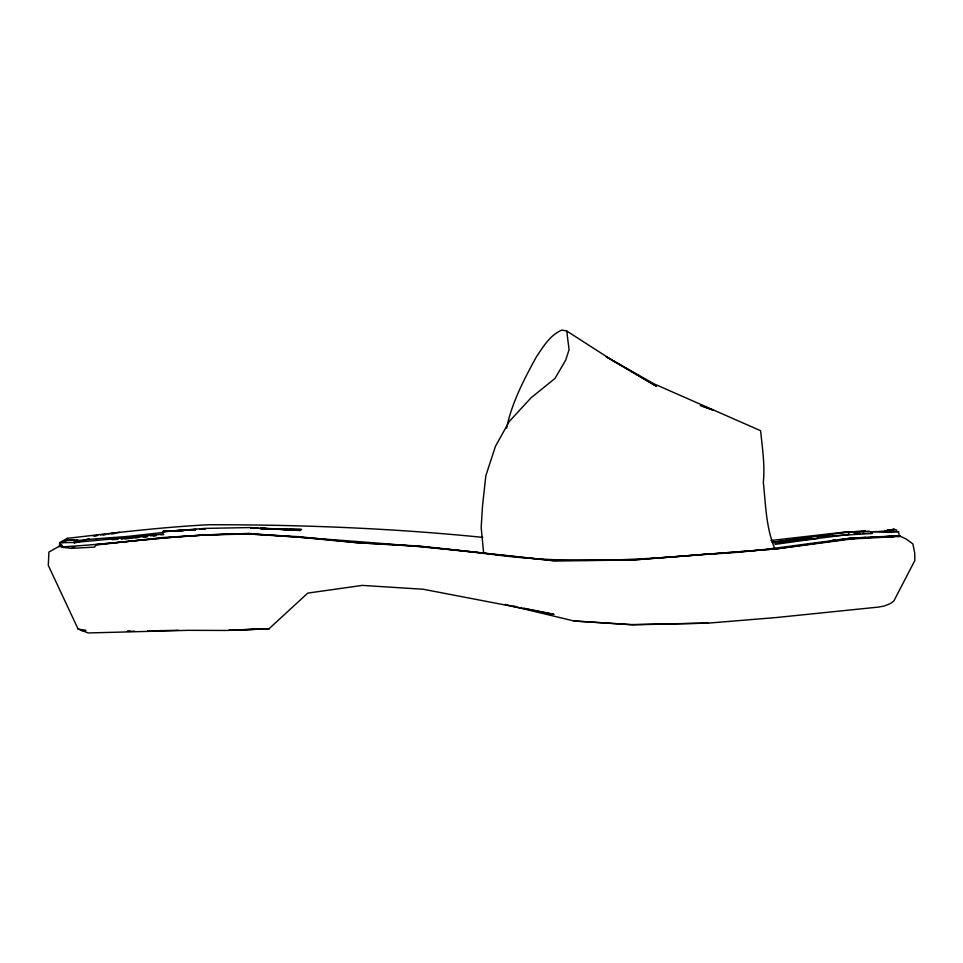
<?xml version="1.0" encoding="UTF-8"?>
<svg xmlns="http://www.w3.org/2000/svg" width="963" height="963" viewBox="0 0 963 963"><rect width="100%" height="100%" fill="white"/><g stroke="black" fill="none" stroke-linecap="round" stroke-linejoin="round"><path stroke-width="1.44" d="M62.33 545.527L58.707 546.442L62.739 546.828C124.721 543.264 186.304 533.285 248.598 533.971L248.731 533.43C327.179 539.617 405.784 544.155 483.968 553.219C558.022 564.306 633.04 560.695 707.324 553.99C772.133 552.413 835.619 535.717 900.489 536.343L906.123 539.003L912.864 543.878L914.706 553.003L914.85 560.502L893.893 600.9L890.619 603.464L884.01 606.1L878.34 607.099L776.371 617.524L708.443 623.097L632.571 624.831L574.068 620.991L504.973 604.415M506.598 428.09C511.822 402.678 523.968 379.615 536.271 357.02C543.204 346.776 549.981 335.1 561.898 330.044L566.738 331.007L610.867 359.392L656.549 386.356L606.052 356.671L654.094 383.9L760.601 430.702C762.311 447.819 765.067 464.864 763.334 482.355C765.741 504.744 765.946 528.025 774.998 549.03M523.728 608.195L554.026 614.37L423.226 589.26L362.257 585.396L307.775 593.1L268.954 628.827L226.136 630.452L188.11 630.332L88.127 632.956L78.063 628.983L48.294 565.401L48.908 552.052L59.658 546.021L59.598 542.687L62.655 542.663L66.724 540.074L67.314 538.341C114.26 532.912 161.194 527.218 208.417 524.751C299.962 524.606 391.64 528.193 482.74 537.366M62.655 542.663L74.777 542.458L75.535 540.773L77.931 539.894L66.724 540.074M96.023 540.412L96.782 538.726L127.044 536.499L162.891 532.503L163.012 534.164L74.777 542.458M126.297 538.185L127.044 536.499M62.739 546.828L59.598 542.687L67.314 538.341M62.077 547.237L71.611 548.344L74.897 546.623M75.68 542.759L89.078 538.642M59.658 546.021L62.017 545.395M884.78 530.938L894.242 529.325L896.746 530.059M887.742 530.432L894.242 529.325L887.2 530.216M93.279 535.946L97.696 535.332M100.633 534.922L105.039 534.321M107.976 533.911L119.725 532.274M810.81 537.282L772.398 542.554L847.536 531.997L868.963 531.215L872.514 533.454L817.142 536.74L818.056 538.389L849.462 534.417L847.536 531.997M772.17 542.157L810.786 537.258M770.99 540.472L839.483 532.671L865.376 530.914M893.604 536.463L877.197 537.402M94.651 535.837L97.48 535.512M103.149 534.874L105.99 534.561M111.66 533.923L114.489 533.598M112.25 539.737L118.088 539.099M898.443 531.672L890.582 530.806L870.733 531.913L891.497 532.407L898.443 531.672L899.358 535.813L900.489 536.343L851.352 539.003L776.768 548.826L631.138 560.117L553.472 560.683L419.459 546.406L356.984 542.699L298.686 537.173L248.598 533.971L203.891 535.067L163.12 537.498L95.843 545.046M63.955 540.905L74.32 539.834L74.332 543.168M832.225 540.135L835.21 539.834M839.7 539.376L845.562 538.871M147.592 536.138L121.025 538.786L138.648 537.234M150.541 535.837L156.439 535.247M125.13 538.847L129.572 538.401M135.506 537.811L138.467 537.51M144.39 536.909L147.351 536.62M248.598 533.971L298.638 536.668L356.984 542.699L419.411 546.057L553.472 560.683L631.138 560.117L776.768 548.826L850.425 538.57L899.358 535.813M75.535 540.773L96.782 538.726M143.054 536.848L147.471 536.451M153.346 535.934L156.283 535.669M160.869 534.802L163.83 534.597M183.006 530.348L163.578 531.672L205.167 528.398L250.019 527.568L300.336 530.469L260.672 528.374M186.003 530.144L196.464 529.433M200.954 529.12L205.432 528.819L199.63 529.181M848.451 538.678L854.205 538.281M858.527 537.98L865.737 537.486M878.304 537.161L893.893 536.15M195.26 529.457L163.289 531.456L183.764 530.384M71.611 548.344L94.579 547.092L96.144 544.564L162.819 538.004L203.891 535.067L248.731 533.43M188.158 530.156L195.465 529.77M842.685 539.063L854.687 538.473M859.189 538.257L866.688 537.884M183.62 530.276L163 531.239L183.873 530.685M186.557 530.131L195.393 529.722M893.508 536.668L871.443 537.173M897.697 536.475L900.489 536.343M847.813 538.161L855.24 537.848M858.214 537.727L865.641 537.414M854.037 533.731L859.851 533.502M862.764 533.394L868.578 533.165M841.012 532.599L848.21 532.322M855.409 532.033L864.052 531.696M127.272 631.295L130.174 631.234M147.664 630.897L178.516 630.296M708.443 623.097L631.343 624.578L574.068 620.991M127.441 631.343L134.856 631.234M148.206 631.054L154.128 630.97M81.422 630.584L85.972 630.524L78.063 628.983M260.323 528.771L283.88 529.169M289.779 529.265L301.563 529.469L261.214 528.374M255.231 528.218L250.753 528.097L253.69 528.218M261.045 528.518L300.745 530.131L260.756 528.314M257.795 528.169L250.392 527.832L257.735 528.218M513.628 606.136L516.517 606.726M700.233 405.616L712.825 410.009L702.858 406.169M892.412 536.511L893.134 536.897M890.582 530.806L891.497 532.407M566.738 331.007L569.073 349.713L565.69 360.138L554.941 378.507L531.119 397.743L509.283 421.445L495.451 446.326L485.858 475.674L482.535 505.756L481.175 527.459L483.703 553.653M268.954 628.827L229.363 630.151L268.954 628.827M818.056 538.389L775.155 544.372L775.131 542.759L818.056 538.389"/></g></svg>
